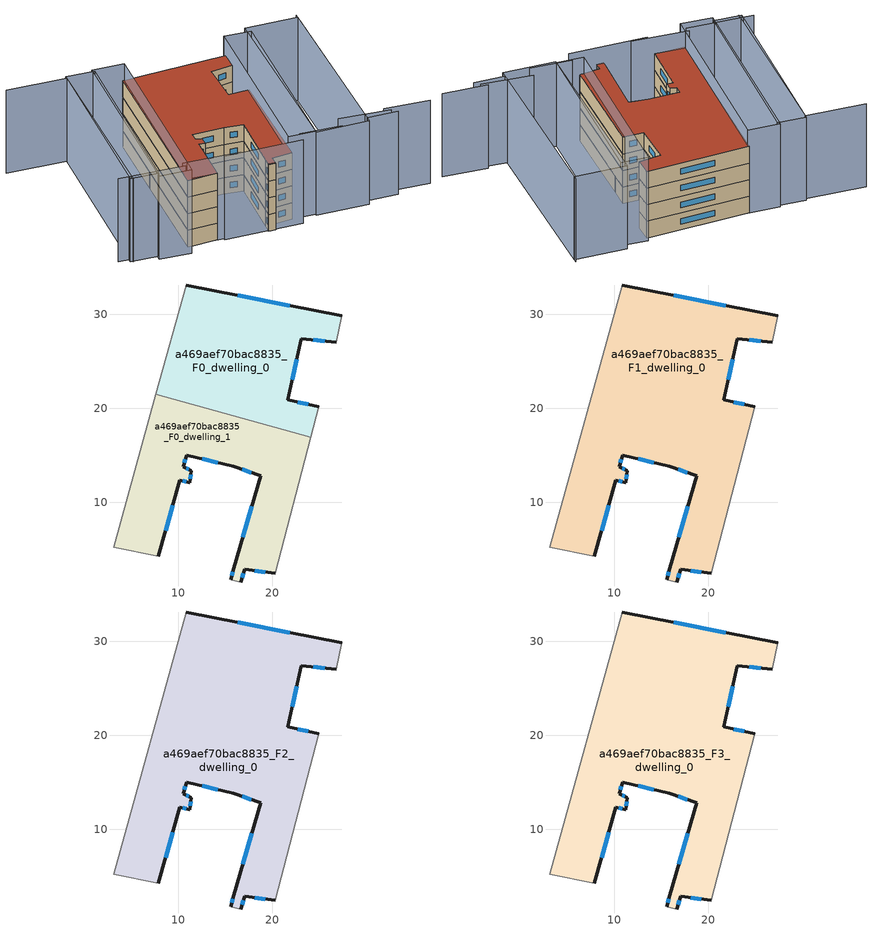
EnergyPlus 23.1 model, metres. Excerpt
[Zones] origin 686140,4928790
a469aef70bac8835_F0_dwelling_0
 floor ground (EU_floor_Construction): 27.4,29.85 26.8,27.05 23.1,27.41 21.62,20.91 24.95,20.17 24.11,16.95 7.6,21.5 10.82,33.14 z0
 wall outside (EU_wall_Construction): 24.95,20.17 21.62,20.91 23.1,27.41 26.8,27.05 / 27.4,29.85 10.82,33.14 z0:3
 wall adiabatic (EU_wall_Construction): 24.11,16.95 24.95,20.17 / 10.82,33.14 7.6,21.5 / 26.8,27.05 27.4,29.85 z0:3
 wall to a469aef70bac8835_F0_dwelling_1 (EU_wall_Construction): 7.6,21.5 24.11,16.95 z0:3
 window (EU_Window_Construction): 23.84,20.42 22.73,20.66 / 21.87,30.95 16.34,32.04 / 24.33,27.29 25.57,27.17 / 22.11,23.08 22.61,25.24 z1:2
a469aef70bac8835_F0_dwelling_1
 floor ground (EU_floor_Construction): 24.11,16.95 20.33,2.43 17.04,2.88 16.66,1.52 15.55,1.76 15.91,3.01 18.76,12.84 15.82,13.84 10.87,15.03 10.52,13.78 11.4,13.37 11.18,12.09 10.13,12.37 7.88,4.27 3.11,5.24 7.6,21.5 z0
 wall outside (EU_wall_Construction): 7.88,4.27 10.13,12.37 11.18,12.09 11.4,13.37 10.52,13.78 10.87,15.03 15.82,13.84 18.76,12.84 15.91,3.01 15.55,1.76 / 16.66,1.52 17.04,2.88 20.33,2.43 z0:3
 wall adiabatic (EU_wall_Construction): 7.6,21.5 3.11,5.24 7.88,4.27 / 20.33,2.43 24.11,16.95 / 15.55,1.76 16.66,1.52 z0:3
 window (EU_Window_Construction): 15.79,2.6 15.67,2.18 / 17.81,9.57 16.86,6.29 / 16.8,13.51 17.78,13.18 / 12.52,14.64 14.17,14.24 / 10.64,14.2 10.75,14.61 / 11.1,13.51 10.81,13.64 / 11.25,12.51 11.33,12.94 / 10.48,12.28 10.83,12.18 / 8.63,6.97 9.38,9.67 / 18.14,2.73 19.23,2.58 / 16.79,1.98 16.91,2.43 z1:2
a469aef70bac8835_F1_dwelling_0
 floor to a469aef70bac8835_F0_dwelling_0 (EU_floor_Construction): 27.4,29.85 26.8,27.05 23.1,27.41 21.62,20.91 24.95,20.17 24.11,16.95 7.6,21.5 10.82,33.14 z3
 floor to a469aef70bac8835_F0_dwelling_1 (EU_floor_Construction): 24.11,16.95 20.33,2.43 17.04,2.88 16.66,1.52 15.55,1.76 15.91,3.01 18.76,12.84 15.82,13.84 10.87,15.03 10.52,13.78 11.4,13.37 11.18,12.09 10.13,12.37 7.88,4.27 3.11,5.24 7.6,21.5 z3
 wall outside (EU_wall_Construction): 24.95,20.17 21.62,20.91 23.1,27.41 26.8,27.05 / 16.66,1.52 17.04,2.88 20.33,2.43 / 7.88,4.27 10.13,12.37 11.18,12.09 11.4,13.37 10.52,13.78 10.87,15.03 15.82,13.84 18.76,12.84 15.91,3.01 15.55,1.76 / 27.4,29.85 10.82,33.14 z3:6
 wall adiabatic (EU_wall_Construction): 20.33,2.43 24.95,20.17 / 15.55,1.76 16.66,1.52 / 10.82,33.14 3.11,5.24 7.88,4.27 / 26.8,27.05 27.4,29.85 z3:6
 window (EU_Window_Construction): 22.11,23.08 22.61,25.24 / 23.84,20.42 22.73,20.66 / 18.14,2.73 19.23,2.58 / 16.79,1.98 16.91,2.43 / 15.79,2.6 15.67,2.18 / 17.81,9.57 16.86,6.29 / 16.8,13.51 17.78,13.18 / 12.52,14.64 14.17,14.24 / 10.64,14.2 10.75,14.61 / 11.1,13.51 10.81,13.64 / 11.25,12.51 11.33,12.94 / 10.48,12.28 10.83,12.18 / 8.63,6.97 9.38,9.67 / 21.87,30.95 16.34,32.04 / 24.33,27.29 25.57,27.17 z4:5
a469aef70bac8835_F2_dwelling_0
 floor to a469aef70bac8835_F1_dwelling_0 (EU_floor_Construction): 27.4,29.85 26.8,27.05 23.1,27.41 21.62,20.91 24.95,20.17 20.33,2.43 17.04,2.88 16.66,1.52 15.55,1.76 15.91,3.01 18.76,12.84 15.82,13.84 10.87,15.03 10.52,13.78 11.4,13.37 11.18,12.09 10.13,12.37 7.88,4.27 3.11,5.24 10.82,33.14 z6
 wall outside (EU_wall_Construction): 24.95,20.17 21.62,20.91 23.1,27.41 26.8,27.05 / 16.66,1.52 17.04,2.88 20.33,2.43 / 7.88,4.27 10.13,12.37 11.18,12.09 11.4,13.37 10.52,13.78 10.87,15.03 15.82,13.84 18.76,12.84 15.91,3.01 15.55,1.76 / 27.4,29.85 10.82,33.14 z6:9
 wall adiabatic (EU_wall_Construction): 20.33,2.43 24.95,20.17 / 15.55,1.76 16.66,1.52 / 10.82,33.14 3.11,5.24 7.88,4.27 / 26.8,27.05 27.4,29.85 z6:9
 window (EU_Window_Construction): 22.11,23.08 22.61,25.24 / 23.84,20.42 22.73,20.66 / 18.14,2.73 19.23,2.58 / 16.79,1.98 16.91,2.43 / 15.79,2.6 15.67,2.18 / 17.81,9.57 16.86,6.29 / 16.8,13.51 17.78,13.18 / 12.52,14.64 14.17,14.24 / 10.64,14.2 10.75,14.61 / 11.1,13.51 10.81,13.64 / 11.25,12.51 11.33,12.94 / 10.48,12.28 10.83,12.18 / 8.63,6.97 9.38,9.67 / 21.87,30.95 16.34,32.04 / 24.33,27.29 25.57,27.17 z7:8
a469aef70bac8835_F3_dwelling_0
 floor to a469aef70bac8835_F2_dwelling_0 (EU_floor_Construction): 27.4,29.85 26.8,27.05 23.1,27.41 21.62,20.91 24.95,20.17 20.33,2.43 17.04,2.88 16.66,1.52 15.55,1.76 15.91,3.01 18.76,12.84 15.82,13.84 10.87,15.03 10.52,13.78 11.4,13.37 11.18,12.09 10.13,12.37 7.88,4.27 3.11,5.24 10.82,33.14 z9
 wall outside (EU_wall_Construction): 24.95,20.17 21.62,20.91 23.1,27.41 26.8,27.05 / 16.66,1.52 17.04,2.88 20.33,2.43 / 7.88,4.27 10.13,12.37 11.18,12.09 11.4,13.37 10.52,13.78 10.87,15.03 15.82,13.84 18.76,12.84 15.91,3.01 15.55,1.76 / 27.4,29.85 10.82,33.14 z9:12
 wall adiabatic (EU_wall_Construction): 20.33,2.43 24.95,20.17 / 15.55,1.76 16.66,1.52 / 10.82,33.14 3.11,5.24 7.88,4.27 / 26.8,27.05 27.4,29.85 z9:12
 window (EU_Window_Construction): 22.11,23.08 22.61,25.24 / 23.84,20.42 22.73,20.66 / 18.14,2.73 19.23,2.58 / 16.79,1.98 16.91,2.43 / 15.79,2.6 15.67,2.18 / 17.81,9.57 16.86,6.29 / 16.8,13.51 17.78,13.18 / 12.52,14.64 14.17,14.24 / 10.64,14.2 10.75,14.61 / 11.1,13.51 10.81,13.64 / 11.25,12.51 11.33,12.94 / 10.48,12.28 10.83,12.18 / 8.63,6.97 9.38,9.67 / 21.87,30.95 16.34,32.04 / 24.33,27.29 25.57,27.17 z10:11
 roof outside (EU_roof_Construction): 20.33,2.43 24.95,20.17 21.62,20.91 23.1,27.41 26.8,27.05 27.4,29.85 10.82,33.14 3.11,5.24 7.88,4.27 10.13,12.37 11.18,12.09 11.4,13.37 10.52,13.78 10.87,15.03 15.82,13.84 18.76,12.84 15.91,3.01 15.55,1.76 16.66,1.52 17.04,2.88 z12
shading: 35.9,0.49 42.92,-1.57 / 28.77,2.3 36.68,-0.24 / 21.61,2.26 28.15,0.38 / 8.84,3.72 21.12,0.56 / 2.6,5.83 11.44,3.22 / -7.76,7.94 2.55,5.02 / 37.33,-1.21 32.46,0.03 / 32.46,0.03 39.86,29.04 / -7.67,37.43 1.74,34.86 / 1.74,34.86 -5.96,6.65 / 39.72,28.44 32.21,-0.93 / 32.21,-0.93 23.95,1.19 / 23.95,1.19 31.46,30.55 / 31.46,30.55 39.72,28.44 / 31.83,29.34 24,1.4 / 24,1.4 19.76,2.59 / 19.76,2.59 27.59,30.53 / 27.59,30.53 31.83,29.34 / -2.29,4.97 6.07,34.48 / 6.07,34.48 10.99,33.09 / 10.99,33.09 2.64,3.58 / 2.64,3.58 -2.29,4.97 / -6.27,7 1.86,35.28 / 1.86,35.28 6.25,34.02 / 6.25,34.02 -1.88,5.74 / -1.88,5.74 -6.27,7 z0:15
[Building]
EU S2 Campaign: North Axis=0; Terrain=City; Solar Distribution=FullExterior
[Site:Location]
Bologna: Latitude=44.5; Longitude=11.25; Time Zone=1; Elevation=37
[SizingPeriod:WeatherFileDays]
AnnualSizingPeriod: Begin Month=1; Begin Day of Month=1; End Month=12; End Day of Month=31; Day of Week for Start Day=Monday; Use Weather File Daylight Saving Period=No; Use Weather File Rain and Snow Indicators=No
[MATERIAL]
EU_InternalMass_Material: Roughness=MediumRough; Thickness=0.1; Conductivity=1; Density=1800; Specific Heat=900; Thermal Absorptance=0.9; Solar Absorptance=0.7; Visible Absorptance=0.7
[MATERIAL:NOMASS] Roughness=MediumRough; Thermal Absorptance=0.9; Solar Absorptance=0.7; Visible Absorptance=0.7
Name | Thermal Resistance
EU_wall_NoMass | 0.937881
EU_roof_NoMass | 0.548572
EU_floor_NoMass | 0.71348
[WINDOWMATERIAL:SIMPLEGLAZINGSYSTEM]
EU_Window_SimpleGlazing: UFactor=4.25633; Solar Heat Gain Coefficient=0.85; Visible Transmittance=0.85
[CONSTRUCTION]
EU_wall_Construction: EU_wall_NoMass
EU_roof_Construction: EU_roof_NoMass
EU_floor_Construction: EU_floor_NoMass
EU_InternalMass_Construction: EU_InternalMass_Material
EU_Window_Construction: EU_Window_SimpleGlazing
[ZONE] Type=1; Multiplier=1; Ceiling Height=autocalculate; Floor Area=autocalculate; Part of Total Floor Area=Yes
Name | Volume
a469aef70bac8835_F0_dwelling_0 | 576.002
a469aef70bac8835_F1_dwelling_0 | 1151.97
a469aef70bac8835_F2_dwelling_0; a469aef70bac8835_F3_dwelling_0 | 1151.98
a469aef70bac8835_F0_dwelling_1 | 575.978
[INTERNALMASS] Construction=EU_InternalMass_Construction
Name | Zone or ZoneList | Surface Area
a469aef70bac8835_F0_dwelling_0_EU_InternalMass | a469aef70bac8835_F0_dwelling_0 | 192.001
a469aef70bac8835_F0_dwelling_1_EU_InternalMass | a469aef70bac8835_F0_dwelling_1 | 191.993
a469aef70bac8835_F1_dwelling_0_EU_InternalMass | a469aef70bac8835_F1_dwelling_0 | 383.992
a469aef70bac8835_F2_dwelling_0_EU_InternalMass | a469aef70bac8835_F2_dwelling_0 | 383.992
a469aef70bac8835_F3_dwelling_0_EU_InternalMass | a469aef70bac8835_F3_dwelling_0 | 383.992
[OTHEREQUIPMENT] Fuel Type=Electricity; Design Level Calculation Method=Watts/Area; Power per Zone Floor Area=1; Fraction Latent=0; Fraction Radiant=0; Fraction Lost=0; Carbon Dioxide Generation Rate=0; EndUse Subcategory=EU_Step8_InternalGains
Name | Zone or ZoneList or Space or SpaceList | Schedule
EU_Step8_InternalGain_a469aef70bac8835_F0_dwelling_0_f000 | a469aef70bac8835_F0_dwelling_0 | EU_Step8_GainSchedule_a469aef70bac8835_F0_dwelling_0_f000
EU_Step8_InternalGain_a469aef70bac8835_F0_dwelling_1_f000 | a469aef70bac8835_F0_dwelling_1 | EU_Step8_GainSchedule_a469aef70bac8835_F0_dwelling_1_f000
EU_Step8_InternalGain_a469aef70bac8835_F1_dwelling_0_f000 | a469aef70bac8835_F1_dwelling_0 | EU_Step8_GainSchedule_a469aef70bac8835_F1_dwelling_0_f000
EU_Step8_InternalGain_a469aef70bac8835_F2_dwelling_0_f000 | a469aef70bac8835_F2_dwelling_0 | EU_Step8_GainSchedule_a469aef70bac8835_F2_dwelling_0_f000
EU_Step8_InternalGain_a469aef70bac8835_F3_dwelling_0_f000 | a469aef70bac8835_F3_dwelling_0 | EU_Step8_GainSchedule_a469aef70bac8835_F3_dwelling_0_f000
[ZONEVENTILATION:DESIGNFLOWRATE] Schedule=EU_AlwaysOn; Design Flow Rate Calculation Method=AirChanges/Hour; Air Changes per Hour=0.687892; Ventilation Type=Natural; Fan Pressure Rise=0; Fan Total Efficiency=1; Constant Term Coefficient=1; Temperature Term Coefficient=0; Velocity Term Coefficient=0; Velocity Squared Term Coefficient=0; Minimum Indoor Temperature=-100; Maximum Indoor Temperature=100; Delta Temperature=-100; Minimum Outdoor Temperature=-100; Maximum Outdoor Temperature=100; Maximum Wind Speed=40
Name | Zone or ZoneList or Space or SpaceList
EU_ConstantAir_a469aef70bac8835_F0_dwelling_0 | a469aef70bac8835_F0_dwelling_0
EU_ConstantAir_a469aef70bac8835_F0_dwelling_1 | a469aef70bac8835_F0_dwelling_1
EU_ConstantAir_a469aef70bac8835_F1_dwelling_0 | a469aef70bac8835_F1_dwelling_0
EU_ConstantAir_a469aef70bac8835_F2_dwelling_0 | a469aef70bac8835_F2_dwelling_0
EU_ConstantAir_a469aef70bac8835_F3_dwelling_0 | a469aef70bac8835_F3_dwelling_0
[HVACTEMPLATE:THERMOSTAT] Constant Heating Setpoint=20; Constant Cooling Setpoint=50
EU_HeatOnly_a469aef70bac8835_F0_dwelling_0; EU_HeatOnly_a469aef70bac8835_F0_dwelling_1; EU_HeatOnly_a469aef70bac8835_F1_dwelling_0; EU_HeatOnly_a469aef70bac8835_F2_dwelling_0; EU_HeatOnly_a469aef70bac8835_F3_dwelling_0
[HVACTEMPLATE:ZONE:IDEALLOADSAIRSYSTEM] System Availability Schedule=EU_AlwaysOn; Maximum Heating Supply Air Temperature=50; Minimum Cooling Supply Air Temperature=13; Maximum Heating Supply Air Humidity Ratio=0.0156; Minimum Cooling Supply Air Humidity Ratio=0.0077; Heating Limit=NoLimit; Cooling Limit=NoLimit; Heating Availability Schedule=EU_AlwaysOn; Cooling Availability Schedule=EU_CoolingOff; Dehumidification Control Type=ConstantSensibleHeatRatio; Cooling Sensible Heat Ratio=0.7; Dehumidification Setpoint=60; Humidification Control Type=None; Humidification Setpoint=30; Outdoor Air Method=None; Outdoor Air Flow Rate per Person=0.00944; Outdoor Air Flow Rate per Zone Floor Area=0; Outdoor Air Flow Rate per Zone=0; Demand Controlled Ventilation Type=None; Outdoor Air Economizer Type=NoEconomizer; Heat Recovery Type=None; Sensible Heat Recovery Effectiveness=0.7; Latent Heat Recovery Effectiveness=0.65
Name | Template Thermostat
a469aef70bac8835_F0_dwelling_0 | EU_HeatOnly_a469aef70bac8835_F0_dwelling_0
a469aef70bac8835_F0_dwelling_1 | EU_HeatOnly_a469aef70bac8835_F0_dwelling_1
a469aef70bac8835_F1_dwelling_0 | EU_HeatOnly_a469aef70bac8835_F1_dwelling_0
a469aef70bac8835_F2_dwelling_0 | EU_HeatOnly_a469aef70bac8835_F2_dwelling_0
a469aef70bac8835_F3_dwelling_0 | EU_HeatOnly_a469aef70bac8835_F3_dwelling_0
[SIZING:ZONE] Zone Cooling Design Supply Air Temperature Input Method=SupplyAirTemperature; Zone Cooling Design Supply Air Temperature=13; Zone Heating Design Supply Air Temperature Input Method=SupplyAirTemperature; Zone Heating Design Supply Air Temperature=50; Zone Cooling Design Supply Air Humidity Ratio=0.008; Zone Heating Design Supply Air Humidity Ratio=0.008; Cooling Design Air Flow Method=DesignDay; Cooling Design Air Flow Rate=0; Cooling Minimum Air Flow per Zone Floor Area=0.000762; Cooling Minimum Air Flow=0; Cooling Minimum Air Flow Fraction=0.2; Heating Design Air Flow Method=DesignDay; Heating Design Air Flow Rate=0; Heating Maximum Air Flow per Zone Floor Area=0.002032; Heating Maximum Air Flow=0.141576; Heating Maximum Air Flow Fraction=0.3; Account for Dedicated Outdoor Air System=No; Dedicated Outdoor Air System Control Strategy=NeutralSupplyAir; Dedicated Outdoor Air Low Setpoint Temperature for Design=autosize; Dedicated Outdoor Air High Setpoint Temperature for Design=autosize; Zone Load Sizing Method=Sensible Load Only No Latent Load; Zone Latent Cooling Design Supply Air Humidity Ratio Input Method=HumidityRatioDifference; Zone Cooling Design Supply Air Humidity Ratio Difference=0.005; Zone Latent Heating Design Supply Air Humidity Ratio Input Method=HumidityRatioDifference; Zone Humidification Design Supply Air Humidity Ratio Difference=0.005
a469aef70bac8835_F0_dwelling_0; a469aef70bac8835_F0_dwelling_1; a469aef70bac8835_F1_dwelling_0; a469aef70bac8835_F2_dwelling_0; a469aef70bac8835_F3_dwelling_0
[SCHEDULE:CONSTANT]
Name | Hourly Value
EU_AlwaysOn | 1
EU_CoolingOff | 0
[SCHEDULE:FILE] Column Number=1; Rows to Skip at Top=0; Number of Hours of Data=8760; Column Separator=Comma; Interpolate to Timestep=No; Minutes per Item=60; Adjust Schedule for Daylight Savings=Yes
Name | File
EU_Step8_GainSchedule_a469aef70bac8835_F0_dwelling_0_f000 | ../../schedules/a469aef70bac8835/a469aef70bac8835_F0_dwelling_0_f000_gain.csv
EU_Step8_GainSchedule_a469aef70bac8835_F0_dwelling_1_f000 | ../../schedules/a469aef70bac8835/a469aef70bac8835_F0_dwelling_1_f000_gain.csv
EU_Step8_GainSchedule_a469aef70bac8835_F1_dwelling_0_f000 | ../../schedules/a469aef70bac8835/a469aef70bac8835_F1_dwelling_0_f000_gain.csv
EU_Step8_GainSchedule_a469aef70bac8835_F2_dwelling_0_f000 | ../../schedules/a469aef70bac8835/a469aef70bac8835_F2_dwelling_0_f000_gain.csv
EU_Step8_GainSchedule_a469aef70bac8835_F3_dwelling_0_f000 | ../../schedules/a469aef70bac8835/a469aef70bac8835_F3_dwelling_0_f000_gain.csv
